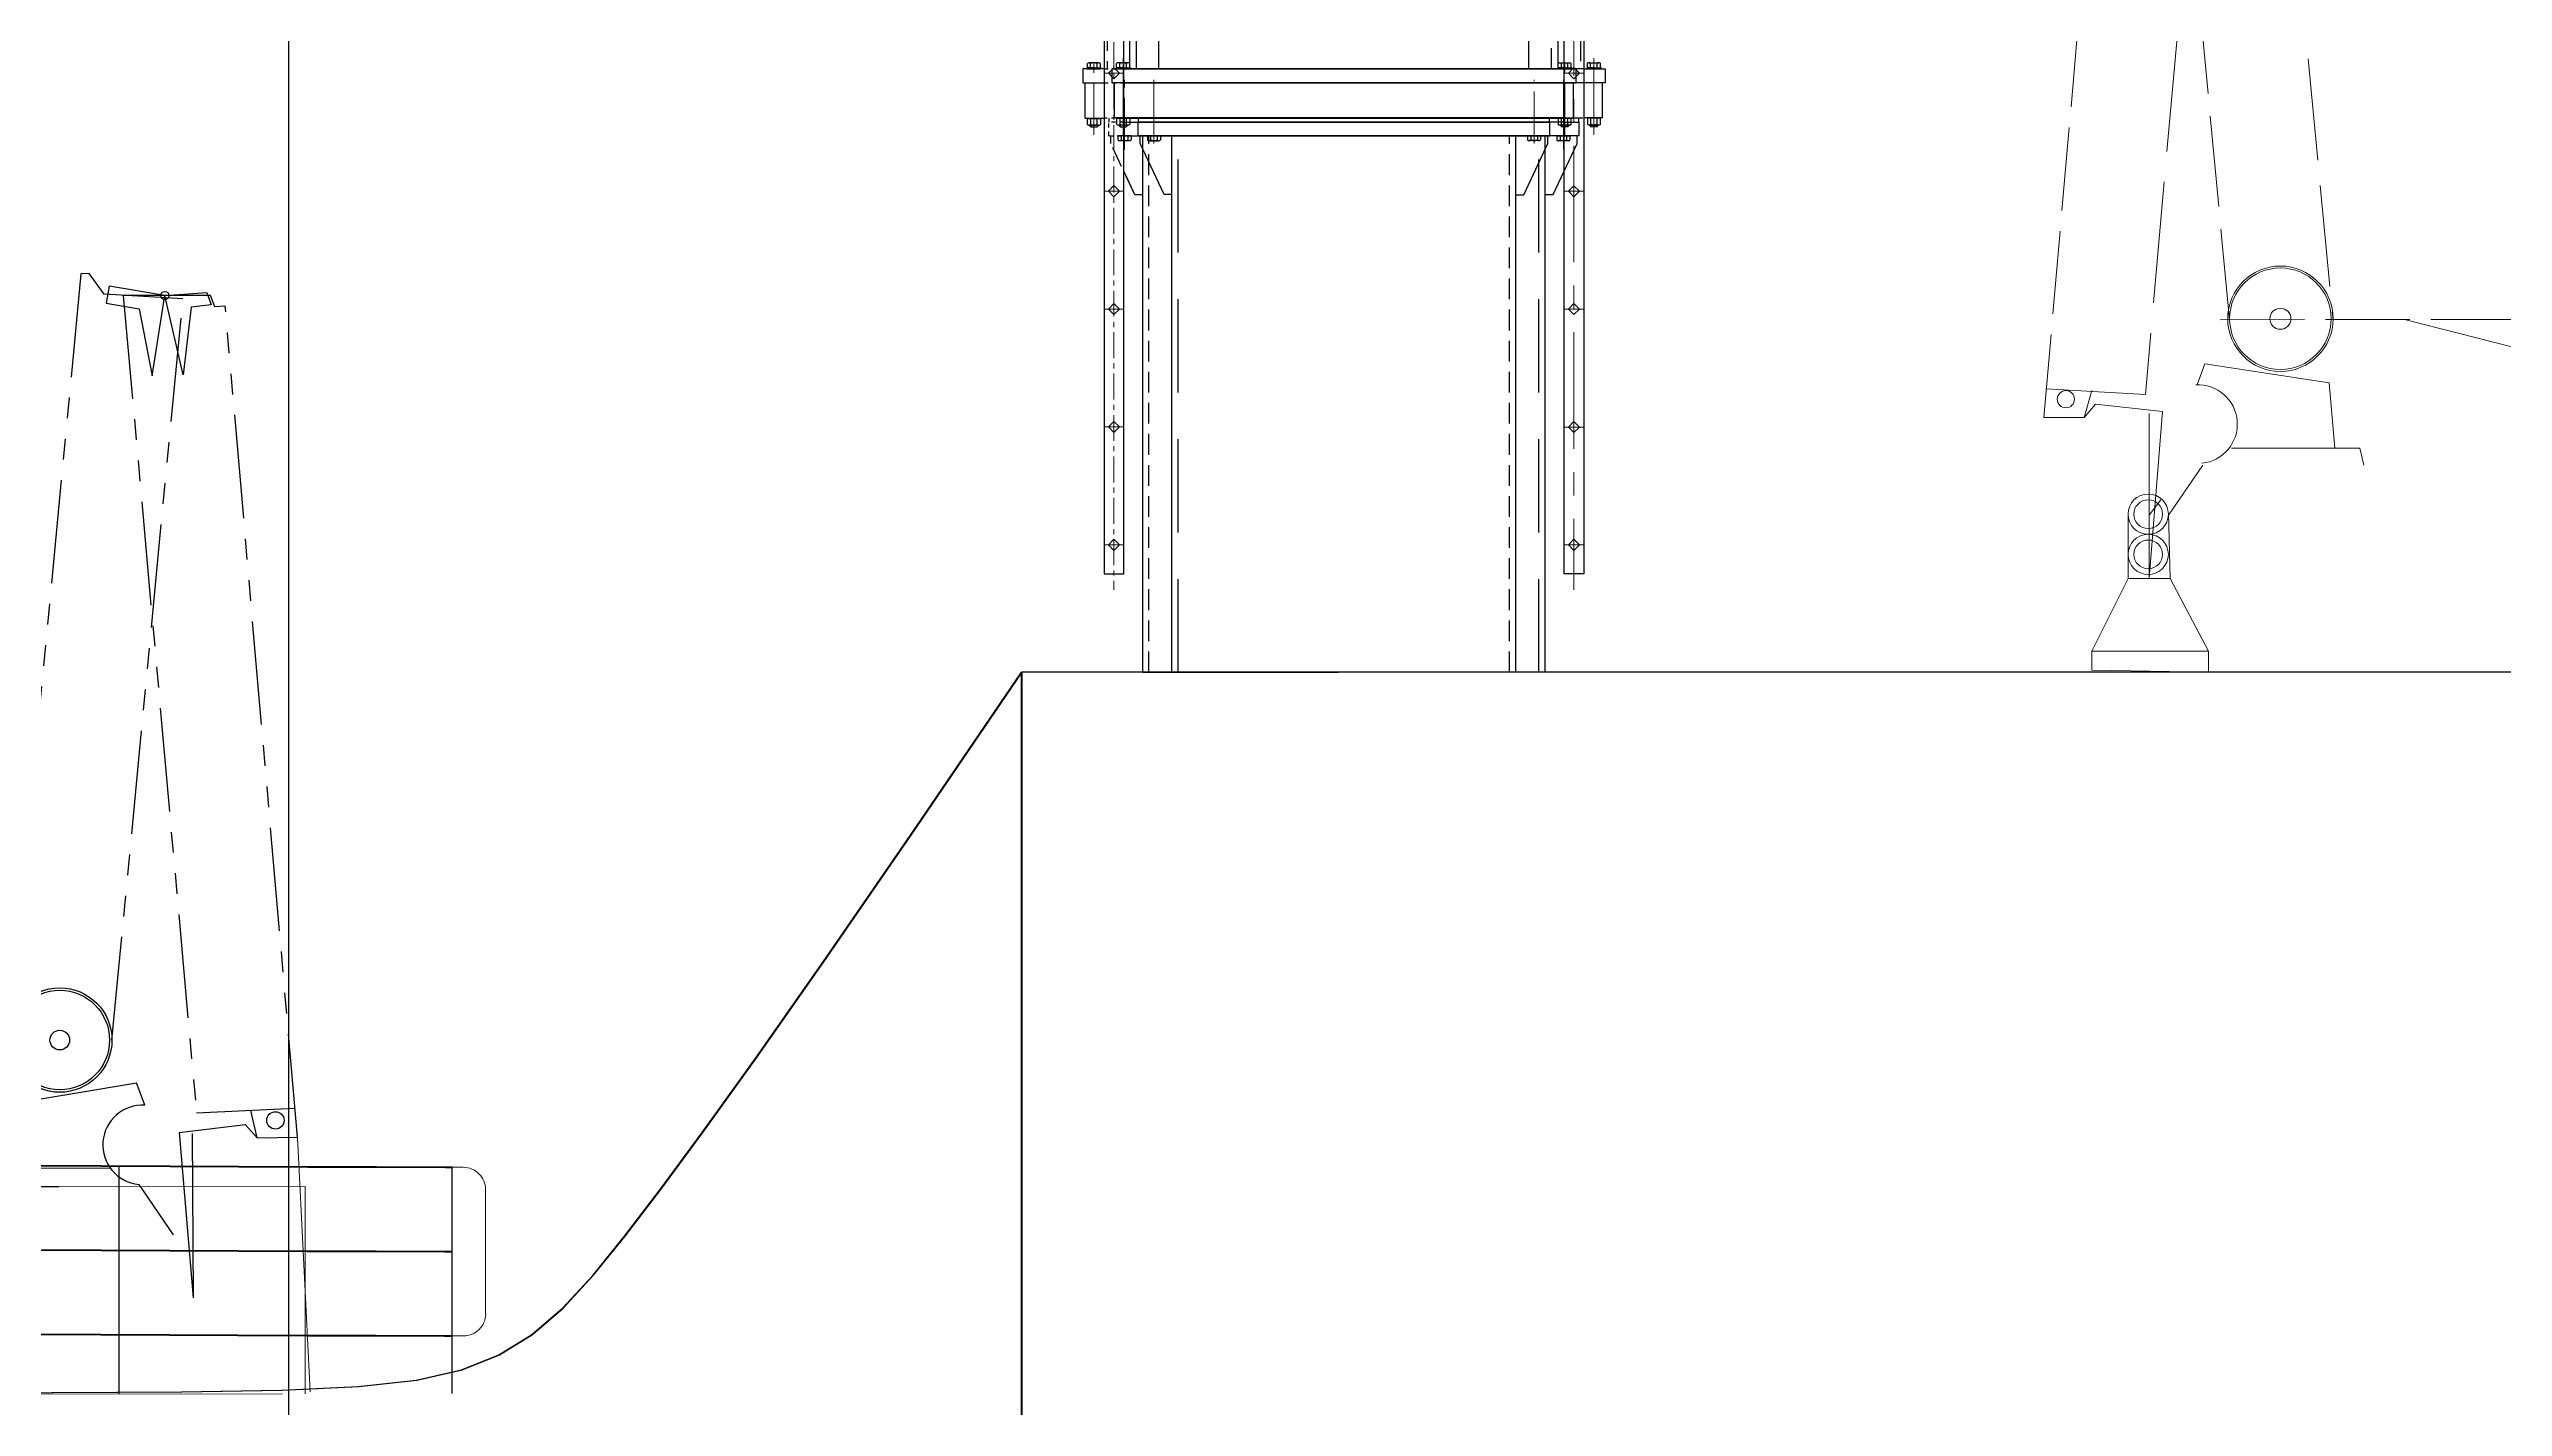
# Model space of a CAD drawing. Header units: millimetres. Extents: x -4 to 3776, y -4 to 4079.
# Drawn here: x 429.4 to 488.6, y 496.7 to 529.5 of the extents above; entities that cross this region are included whole.
import ezdxf
from ezdxf import colors
from ezdxf.entities.mleader import LeaderData, LeaderLine
from ezdxf.math import Vec2, Vec3

# ---------------------------------------------------------------- set-up
doc = ezdxf.new("R2010")
doc.units = ezdxf.units.MM
for name, pattern in [('ACAD_ISO04W100', [30, 24, -3, 0, -3]), ('CENTER', [2, 1.25, -0.25, 0.25, -0.25]), ('CENTERX2', [4, 2.5, -0.5, 0.5, -0.5]), ('DASHED', [0.75, 0.5, -0.25]), ('PDF_IMPORT', [1, 0.8, -0.2]), ('PHANTOM2', [1.25, 0.625, -0.125, 0.125, -0.125, 0.125, -0.125]), ('PHANTOMX2', [5, 2.5, -0.5, 0.5, -0.5, 0.5, -0.5])]:
    doc.linetypes.add(name, pattern=pattern)
for name, color, linetype in [('00-EQ', 4, 'Continuous'), ('1轮廓实线层', 7, 'Continuous'), ('2细线层', 4, 'Continuous'), ('4虚线层', 6, 'DASHED'), ('BK_kedu', 255, 'Continuous'), ('EDGE', 7, 'Continuous'), ('FURN', 4, 'Continuous'), ('PDF_00-EQ', 7, 'Continuous')]:
    doc.layers.add(name, color=color, linetype=linetype)
for name, color, linetype, lineweight in [('3中心线层', 2, 'CENTER', 13), ('MODIFY_O_3', 6, 'PHANTOM2', 13), ('刻度', 3, 'ACAD_ISO04W100', 13), ('边界线', 1, 'Continuous', 40)]:
    doc.layers.add(name, color=color, linetype=linetype, lineweight=lineweight)
doc.layers.add('Sheet$GRID', color=254, linetype='Continuous', true_color=0xbebebe)
doc.styles.get("Standard").update_dxf_attribs({"font": 'arial.ttf'})

# ---------------------------------------------------------------- blocks, each defined once
blk = doc.blocks.new('2-cang kou')
at = {"layer": 'PDF_00-EQ', "linetype": 'PDF_IMPORT', "lineweight": 0, "ltscale": 3.064319}
blk.add_lwpolyline([(4.069, 26.957), (5.826, 8.462)], dxfattribs=at)
at = {"layer": 'PDF_00-EQ', "linetype": 'PDF_IMPORT', "lineweight": 0, "ltscale": 2.507554}
blk.add_lwpolyline([(-1.156, 6.103), (0.601, 26.171)], dxfattribs=at)
at = {"layer": 'PDF_00-EQ', "linetype": 'PDF_IMPORT', "lineweight": 0, "ltscale": 3.667145}
blk.add_lwpolyline([(3.052, 26.402), (1.295, 6.658)], dxfattribs=at)
at = {"layer": 'PDF_00-EQ', "linetype": 'PDF_IMPORT', "lineweight": 0, "ltscale": 2.742136}
blk.add_lwpolyline([(3.329, 8.462), (1.618, 26.356)], dxfattribs=at)
at = {"layer": 'PDF_00-EQ', "linetype": 'PDF_IMPORT', "lineweight": 0, "ltscale": 2.543112}
blk.add_lwpolyline([(3.098, 8.462), (79.992, 8.508)], dxfattribs=at)
at = {"layer": 'PDF_00-EQ', "linetype": 'PDF_IMPORT', "lineweight": 0, "ltscale": 3.297223}
blk.add_lwpolyline([(7.583, 8.462), (21.223, 4.948), (55.255, 4.994)], dxfattribs=at)
at = {"layer": 'PDF_00-EQ', "lineweight": 0}
for points in [[(5.872, 5.364), (5.734, 6.936), (2.728, 7.398), (2.543, 6.89)], [(-1.11, 6.797), (1.295, 6.658)], [(-0.185, 6.103), (0, 6.751)], [(1.387, 6.196), (1.387, 2.219), (1.711, 6.242), (0.092, 6.427), (-0.185, 6.103), (-1.156, 6.103)], [(-1.156, 6.103), (-1.156, 6.103)], [(3.375, 5.364), (6.473, 5.364), (6.566, 4.948)], [(2.682, 4.948), (1.85, 3.745)], [(0.879, 3.745), (0.879, 2.219), (1.896, 2.219), (1.85, 3.792)], [(1.665, 4.115), (1.387, 3.745)], [(1.387, 3.745), (1.387, 3.745)], [(1.387, 2.774), (1.387, 2.774)], [(0.879, 2.219), (0, 0.462), (2.821, 0.462), (1.896, 2.219)], [(0, 0.462), (0, 0), (2.821, -0.046), (2.821, 0.462)]]:
    blk.add_lwpolyline(points, dxfattribs=at)
for centre, radius in [((4.554, 8.485), 1.272), ((4.554, 8.485), 1.225), ((4.554, 8.485), 0.254), ((-0.624, 6.543), 0.208), ((1.364, 3.768), 0.486), ((1.364, 3.768), 0.347), ((1.364, 2.797), 0.486), ((1.364, 2.797), 0.347)]:
    blk.add_circle(centre, radius, dxfattribs=at)
blk.add_arc((2.566, 5.942), 0.948, 275.47639, 93.42793, dxfattribs=at)
blk = doc.blocks.new('1-cang kou')
at = {"color": 0}
blk.add_line((62.466, 6.233), (62.77, 0.091), dxfattribs=at)
blk.add_lwpolyline([(8, 0.003), (62.649, 0.043), (62.649, 5.043), (8, 5.003)], close=True, dxfattribs=at)
at = {"layer": '00-EQ', "color": 0, "linetype": 'PHANTOMX2'}
for p, q in [((57.238, 27.072), (55.467, 8.58)), ((57.987, 8.58), (59.7, 26.473)), ((58.259, 26.55), (60.028, 6.813)), ((62.466, 6.233), (60.721, 26.293)), ((56.704, 5.037), (22.693, 5.001))]:
    blk.add_line(p, q, dxfattribs=at)
at = {"layer": '00-EQ', "color": 0}
for p, q in [((57.435, 27.083), (57.238, 27.072)), ((57.8, 26.585), (57.435, 27.083)), ((57.916, 26.779), (57.846, 26.367)), ((59.262, 26.551), (57.916, 26.779)), ((57.916, 26.779), (57.916, 26.779)), ((59.7, 26.473), (57.8, 26.585)), ((57.846, 26.367), (58.645, 26.227)), ((60.364, 26.549), (58.259, 26.55)), ((58.645, 26.227), (58.957, 24.608)), ((58.957, 24.608), (59.262, 26.551)), ((59.262, 26.551), (60.277, 26.621)), ((59.709, 24.635), (59.262, 26.551)), ((59.902, 26.273), (59.709, 24.635)), ((60.384, 26.328), (59.902, 26.273)), ((60.277, 26.621), (60.384, 26.328)), ((60.277, 26.621), (60.277, 26.621)), ((60.468, 26.274), (60.364, 26.549)), ((60.721, 26.293), (60.468, 26.274)), ((55.601, 7.05), (58.578, 7.547)), ((58.783, 7.008), (58.578, 7.547)), ((59.608, 6.353), (61.206, 6.546)), ((62.412, 6.93), (60.028, 6.813)), ((61.206, 6.546), (61.493, 6.221)), ((61.493, 6.221), (61.335, 6.877)), ((59.608, 6.353), (59.943, 2.36)), ((59.921, 6.323), (59.943, 2.36)), ((61.493, 6.221), (62.466, 6.233)), ((62.466, 6.233), (62.466, 6.233)), ((57.953, 5.484), (54.851, 5.486)), ((58.634, 5.098), (59.465, 3.883))]:
    blk.add_line(p, q, dxfattribs=at)
for centre, radius in [((59.262, 26.551), 0.0984), ((56.727, 8.58), 1.26), ((56.727, 8.58), 1.202), ((56.727, 8.58), 0.237), ((61.933, 6.642), 0.209)]:
    blk.add_circle(centre, radius, dxfattribs=at)
blk.add_arc((58.725, 6.051), 0.958, 86.57171, 264.52488, dxfattribs=at)
blk = doc.blocks.new('A$C51D069F2')
at = {"color": 6, "linetype": 'CENTERX2', "ltscale": 1000}
for p, q in [((0, 0), (-54, 0)), ((-150, -660), (-150, -100)), ((-50, -760), (0, -760))]:
    blk.add_line(p, q, dxfattribs=at)
for centre, start, end in [((-50, -100), 90, 180), ((-50, -660), 180, 270)]:
    blk.add_arc(centre, 100, start, end, dxfattribs=at)
blk = doc.blocks.new('A$C61F7774A')
at = {"color": 6, "linetype": 'CENTERX2', "ltscale": 1000}
for p, q in [((0, 0), (50, 0)), ((150, -660), (150, -90)), ((0, -760), (51, -760))]:
    blk.add_line(p, q, dxfattribs=at)
for centre, start, end in [((50, -100), 0, 90), ((51, -660), 270, 0)]:
    blk.add_arc(centre, 100, start, end, dxfattribs=at)
blk = doc.blocks.new('langan')
at = {"layer": 'FURN', "color": 6}
for p, q in [((4353.535, 3931.094), (4353.535, 3936.719)), ((4361.571, 3931.117), (4361.571, 3936.658)), ((4369.606, 3931.117), (4369.606, 3936.61)), ((4377.642, 3931.117), (4377.642, 3936.576))]:
    blk.add_line(p, q, dxfattribs=at)
at = {"layer": '边界线', "color": 6}
for points in [[(4353.535, 3936.686), (4354.294, 3936.682), (4355.959, 3936.673), (4357.609, 3936.665), (4359.258, 3936.657), (4360.915, 3936.649), (4362.569, 3936.641), (4364.223, 3936.633), (4365.872, 3936.626), (4367.526, 3936.619), (4369.179, 3936.611), (4370.83, 3936.604), (4372.487, 3936.597), (4374.145, 3936.59), (4375.817, 3936.583), (4377.474, 3936.577), (4377.642, 3936.576)], [(4353.535, 3934.65), (4354.284, 3934.646), (4355.949, 3934.638), (4357.6, 3934.63), (4359.248, 3934.622), (4360.905, 3934.614), (4362.559, 3934.606), (4364.213, 3934.598), (4365.863, 3934.59), (4367.517, 3934.583), (4369.17, 3934.576), (4370.821, 3934.569), (4372.479, 3934.562), (4374.137, 3934.555), (4375.809, 3934.548), (4377.466, 3934.541), (4377.642, 3934.541)], [(4353.535, 3932.614), (4354.274, 3932.611), (4355.939, 3932.602), (4357.59, 3932.594), (4359.238, 3932.586), (4360.895, 3932.578), (4362.549, 3932.57), (4364.204, 3932.562), (4365.854, 3932.554), (4367.509, 3932.547), (4369.161, 3932.54), (4370.813, 3932.533), (4372.47, 3932.526), (4374.128, 3932.519), (4375.8, 3932.512), (4377.459, 3932.506), (4377.642, 3932.505)]]:
    blk.add_lwpolyline(points, dxfattribs=at)
at = {"layer": 'MODIFY_O_3', "color": 7, "linetype": 'ByBlock', "xscale": 0.005357140577806774, "yscale": 0.005357140577806774, "zscale": 0.005357140577806774}
for name, p in [('A$C51D069F2', (4353.535, 3936.703)), ('A$C61F7774A', (4377.642, 3936.576))]:
    blk.add_blockref(name, p, dxfattribs=at)
blk = doc.blocks.new('*U220')
at = {"layer": '1轮廓实线层', "lineweight": 25}
for p, q in [((-18.5, 3), (-18.5, 0)), ((0, 3), (-18.5, 3)), ((-18.5, 0), (0, 0)), ((0, 3), (18.5, 3)), ((18.5, 0), (0, 0)), ((18.5, 3), (18.5, 0))]:
    blk.add_line(p, q, dxfattribs=at)
at = {"layer": '3中心线层', "lineweight": 25}
blk.add_line((0, 5.1), (0, -1.8), dxfattribs=at)
at = {"layer": '4虚线层', "lineweight": 25}
for p, q in [((-10.5, 3), (-10.5, 0)), ((10.5, 3), (10.5, 0))]:
    blk.add_line(p, q, dxfattribs=at)
blk = doc.blocks.new('*U218')
for p, q in [((-12.4, 0), (12.4, 0)), ((-12.4, 0), (-12.4, -0.8)), ((12.4, 0), (12.4, -0.8)), ((-16.5, -16.7), (-16.5, -0.8)), ((-16.5, -0.8), (16.5, -0.8)), ((12.4, -18), (-12.4, -18)), ((-8.2, -16.7), (-8.2, -0.8)), ((8.2, -16.7), (8.2, -0.8)), ((16.5, -0.8), (16.5, -16.7))]:
    blk.add_line(p, q)
for centre, radius, start, end in [((-12.4, -11), 6.96, 233.70488, 306.29512), ((0, 7.8), 25.8, 251.38567, 288.61433), ((12.4, -11), 6.96, 233.70488, 306.29512)]:
    blk.add_arc(centre, radius, start, end)
at = {"layer": '3中心线层'}
blk.add_line((0, -18), (0, 0), dxfattribs=at)
blk = doc.blocks.new('fds')
at = {"color": 3}
for p, q in [((-1187.906, -188.571), (-1187.906, -188.12)), ((-1185.765, -188.571), (-1185.765, -188.384)), ((-1185.733, -191.279), (-1185.733, -188.384)), ((-1188.133, -188.565), (-1188.133, -188.542)), ((-1188.097, -188.538), (-1188.124, -188.538)), ((-1188.115, -188.565), (-1188.115, -188.542)), ((-1188.071, -188.538), (-1188.097, -188.538)), ((-1188.08, -188.565), (-1188.08, -188.542)), ((-1188.062, -188.565), (-1188.062, -188.542)), ((-1185.733, -188.571), (-1188.158, -188.571)), ((-1188.158, -188.571), (-1188.158, -188.645)), ((-1185.733, -188.645), (-1188.158, -188.645)), ((-1188.147, -188.571), (-1185.733, -188.571)), ((-1188.144, -188.834), (-1188.144, -188.645)), ((-1185.628, -188.571), (-1185.513, -188.571)), ((-1185.513, -188.645), (-1185.628, -188.645)), ((-1185.527, -188.834), (-1185.527, -188.645)), ((-1185.513, -188.571), (-1185.513, -188.645)), ((-1185.733, -188.834), (-1188.144, -188.834)), ((-1188.119, -188.872), (-1188.119, -188.877)), ((-1188.114, -188.881), (-1188.119, -188.877)), ((-1188.114, -188.881), (-1188.081, -188.881)), ((-1188.076, -188.877), (-1188.081, -188.881)), ((-1188.076, -188.872), (-1188.076, -188.877)), ((-1188.017, -188.929), (-1188.017, -188.856)), ((-1185.733, -188.856), (-1188.017, -188.856)), ((-1185.733, -188.929), (-1188.017, -188.929)), ((-1188.016, -188.856), (-1188.016, -188.834)), ((-1187.968, -188.929), (-1187.968, -188.952)), ((-1187.898, -188.929), (-1187.968, -188.929)), ((-1187.901, -188.929), (-1187.965, -188.929)), ((-1187.96, -188.956), (-1187.933, -188.956)), ((-1187.951, -188.929), (-1187.951, -188.952)), ((-1187.933, -188.956), (-1187.907, -188.956)), ((-1187.915, -188.929), (-1187.915, -188.952)), ((-1187.898, -188.929), (-1187.898, -188.952)), ((-1187.836, -191.806), (-1187.836, -188.929)), ((-1185.834, -191.806), (-1185.834, -188.929)), ((-1185.527, -188.834), (-1185.628, -188.834)), ((-1187.836, -189.245), (-1187.878, -189.245)), ((-1185.834, -189.245), (-1185.792, -189.245)), ((-1185.628, -191.279), (-1185.733, -191.279)), ((-1185.834, -191.806), (-1187.836, -191.806))]:
    blk.add_line(p, q, dxfattribs=at)
at = {"color": 3, "lineweight": 25}
blk.add_line((-1185.628, -188.068), (-1185.628, -191.279), dxfattribs=at)
at = {"color": 3, "ltscale": 0.5}
for p, q in [((-1188.007, -188.971), (-1188.007, -188.929)), ((-1187.878, -189.245), (-1188.007, -188.971)), ((-1185.792, -189.245), (-1185.733, -189.12))]:
    blk.add_line(p, q, dxfattribs=at)
at = {"color": 3}
for centre, radius, start, end in [((-1188.124, -188.55), 0.0118, 41.7963, 138.2037), ((-1188.097, -188.58), 0.0415, 64.7832, 115.2168), ((-1188.071, -188.55), 0.0118, 41.7963, 138.2037), ((-1187.96, -188.944), 0.0118, 221.7963, 318.2037), ((-1187.933, -188.914), 0.0415, 244.7832, 295.2168), ((-1187.907, -188.944), 0.0118, 221.7963, 318.2037)]:
    blk.add_arc(centre, radius, start, end, dxfattribs=at)
at = {"layer": '1轮廓实线层', "color": 3}
for p, q in [((-1185.608, -188.565), (-1185.608, -188.542)), ((-1185.6, -188.538), (-1185.573, -188.538)), ((-1185.591, -188.565), (-1185.591, -188.542)), ((-1185.573, -188.538), (-1185.547, -188.538)), ((-1185.555, -188.565), (-1185.555, -188.542)), ((-1185.538, -188.565), (-1185.538, -188.542)), ((-1188.133, -188.571), (-1188.062, -188.571)), ((-1188.129, -188.571), (-1188.066, -188.571)), ((-1185.538, -188.571), (-1185.608, -188.571)), ((-1185.541, -188.571), (-1185.605, -188.571)), ((-1185.594, -188.872), (-1185.594, -188.877)), ((-1185.594, -188.877), (-1185.59, -188.881)), ((-1185.556, -188.881), (-1185.59, -188.881)), ((-1185.556, -188.881), (-1185.552, -188.877)), ((-1185.552, -188.872), (-1185.552, -188.877))]:
    blk.add_line(p, q, dxfattribs=at)
for centre, radius, start, end in [((-1185.6, -188.55), 0.0118, 41.7963, 138.2037), ((-1185.573, -188.58), 0.0415, 64.7832, 115.2168), ((-1185.547, -188.55), 0.0118, 41.7963, 138.2037)]:
    blk.add_arc(centre, radius, start, end, dxfattribs=at)
at = {"layer": '2细线层', "color": 3}
for p, q in [((-1188.114, -188.872), (-1188.114, -188.881)), ((-1188.081, -188.872), (-1188.081, -188.881)), ((-1185.59, -188.872), (-1185.59, -188.881)), ((-1185.556, -188.872), (-1185.556, -188.881))]:
    blk.add_line(p, q, dxfattribs=at)
at = {"layer": '3中心线层', "color": 3, "ltscale": 0.5}
for p, q in [((-1185.681, -187.983), (-1185.681, -191.364)), ((-1185.735, -188.594), (-1185.626, -188.594)), ((-1185.735, -189.226), (-1185.626, -189.226)), ((-1185.735, -189.859), (-1185.626, -189.859)), ((-1185.735, -190.491), (-1185.626, -190.491)), ((-1185.735, -191.123), (-1185.626, -191.123))]:
    blk.add_line(p, q, dxfattribs=at)
at = {"layer": '3中心线层', "color": 3}
for p, q in [((-1188.097, -188.924), (-1188.097, -188.514)), ((-1185.573, -188.924), (-1185.573, -188.514)), ((-1187.933, -188.97), (-1187.933, -188.629)), ((-1185.737, -189.003), (-1185.737, -188.629))]:
    blk.add_line(p, q, dxfattribs=at)
at = {"layer": '4虚线层', "color": 3}
for p, q in [((-1188.026, -188.571), (-1188.026, -186.032)), ((-1185.645, -188.029), (-1185.645, -188.571)), ((-1187.802, -191.806), (-1187.802, -188.929)), ((-1185.868, -191.806), (-1185.868, -188.929)), ((-1185.773, -188.929), (-1185.702, -188.929)), ((-1185.773, -188.929), (-1185.773, -188.952)), ((-1185.769, -188.929), (-1185.706, -188.929)), ((-1185.737, -188.956), (-1185.764, -188.956)), ((-1185.755, -188.929), (-1185.755, -188.952)), ((-1185.711, -188.956), (-1185.737, -188.956)), ((-1185.72, -188.929), (-1185.72, -188.952)), ((-1185.702, -188.929), (-1185.702, -188.952)), ((-1185.664, -188.971), (-1185.664, -188.929)), ((-1185.654, -188.856), (-1185.654, -188.834)), ((-1185.792, -189.245), (-1185.664, -188.971))]:
    blk.add_line(p, q, dxfattribs=at)
at = {"layer": '4虚线层', "color": 3, "ltscale": 0.5}
for p, q in [((-1185.681, -188.564), (-1185.71, -188.594)), ((-1185.681, -188.564), (-1185.651, -188.594)), ((-1185.71, -188.594), (-1185.681, -188.624)), ((-1185.651, -188.594), (-1185.681, -188.624)), ((-1185.681, -189.197), (-1185.71, -189.226)), ((-1185.681, -189.197), (-1185.651, -189.226)), ((-1185.71, -189.226), (-1185.681, -189.256)), ((-1185.651, -189.226), (-1185.681, -189.256)), ((-1185.681, -189.829), (-1185.71, -189.859)), ((-1185.71, -189.859), (-1185.681, -189.888)), ((-1185.681, -189.829), (-1185.651, -189.859)), ((-1185.651, -189.859), (-1185.681, -189.888)), ((-1185.681, -190.461), (-1185.71, -190.491)), ((-1185.71, -190.491), (-1185.681, -190.52)), ((-1185.681, -190.461), (-1185.651, -190.491)), ((-1185.651, -190.491), (-1185.681, -190.52)), ((-1185.681, -191.093), (-1185.71, -191.123)), ((-1185.71, -191.123), (-1185.681, -191.153)), ((-1185.681, -191.093), (-1185.651, -191.123)), ((-1185.651, -191.123), (-1185.681, -191.153))]:
    blk.add_line(p, q, dxfattribs=at)
at = {"layer": '4虚线层', "color": 3, "ltscale": 0.2}
for p, q in [((-1185.628, -188.571), (-1185.733, -188.571)), ((-1185.628, -188.645), (-1185.733, -188.645)), ((-1185.733, -188.834), (-1185.628, -188.834)), ((-1185.733, -188.856), (-1185.653, -188.856)), ((-1185.653, -188.929), (-1185.733, -188.929)), ((-1185.653, -188.929), (-1185.653, -188.856))]:
    blk.add_line(p, q, dxfattribs=at)
at = {"layer": '4虚线层', "color": 3}
for centre, radius, start, end in [((-1185.764, -188.944), 0.0118, 221.7963, 318.2037), ((-1185.737, -188.914), 0.0415, 244.7832, 295.2168), ((-1185.711, -188.944), 0.0118, 221.7963, 318.2037)]:
    blk.add_arc(centre, radius, start, end, dxfattribs=at)
at = {"color": 3, "lineweight": 25, "yscale": 0.002107142857, "zscale": 0.002107142857}
for p, xscale in [((-1188.097, -188.571), -0.002107142857), ((-1185.573, -188.571), 0.002107142857)]:
    blk.add_blockref('*U220', p, dxfattribs=dict(at, xscale=xscale))
at = {"color": 3, "yscale": 0.002107142857, "zscale": 0.002107142857}
for p, xscale in [((-1188.097, -188.834), 0.002107142857), ((-1185.573, -188.834), -0.002107142857)]:
    blk.add_blockref('*U218', p, dxfattribs=dict(at, xscale=xscale))

msp = doc.modelspace()

# ---------------------------------------------------------------- linework, layer by layer
at = {"color": 3, "lineweight": 25}
msp.add_line((454.867, 531.286), (454.867, 516.831), dxfattribs=at)
at = {"color": 3}
for p, q in [((465.121, 529.02), (465.121, 531.05)), ((455.341, 516.831), (455.341, 529.864)), ((455.484, 529.02), (455.484, 529.864)), ((454.867, 529.02), (454.35, 529.02)), ((454.35, 529.02), (454.35, 528.688)), ((455.341, 529.02), (466.254, 529.02)), ((466.207, 529.02), (455.341, 529.02)), ((465.825, 529.048), (465.825, 529.149)), ((465.865, 529.167), (465.984, 529.167)), ((465.905, 529.048), (465.905, 529.149)), ((465.984, 529.167), (466.103, 529.167)), ((466.064, 529.048), (466.064, 529.149)), ((466.143, 529.048), (466.143, 529.149)), ((466.254, 529.02), (466.254, 528.688)), ((454.35, 528.688), (454.867, 528.688)), ((454.412, 527.834), (454.412, 528.688)), ((455.341, 528.688), (466.254, 528.688)), ((466.193, 527.834), (466.193, 528.688)), ((454.412, 527.834), (454.867, 527.834)), ((455.341, 527.834), (466.193, 527.834)), ((465.619, 527.739), (465.619, 527.834)), ((455.341, 527.739), (465.624, 527.739)), ((455.341, 527.407), (465.624, 527.407)), ((455.797, 514.46), (455.797, 527.407)), ((464.808, 514.46), (464.808, 527.407)), ((465.085, 527.407), (465.085, 527.306)), ((465.085, 527.407), (465.403, 527.407)), ((465.101, 527.407), (465.387, 527.407)), ((465.244, 527.289), (465.125, 527.289)), ((465.165, 527.407), (465.165, 527.306)), ((465.363, 527.289), (465.244, 527.289)), ((465.324, 527.407), (465.324, 527.306)), ((465.403, 527.407), (465.403, 527.306)), ((465.624, 527.407), (465.624, 527.739)), ((465.889, 527.663), (465.889, 527.644)), ((465.889, 527.644), (465.908, 527.625)), ((466.06, 527.625), (465.908, 527.625)), ((466.06, 527.625), (466.079, 527.644)), ((466.079, 527.663), (466.079, 527.644)), ((455.797, 525.984), (455.607, 525.984)), ((464.808, 525.984), (464.998, 525.984)), ((454.867, 516.831), (455.341, 516.831)), ((455.797, 514.46), (460.512, 514.46))]:
    msp.add_line(p, q, dxfattribs=at)
at = {"color": 3, "ltscale": 0.5}
for p, q in [((464.998, 525.984), (465.576, 527.218)), ((465.576, 527.218), (465.576, 527.407)), ((455.607, 525.984), (455.341, 526.55))]:
    msp.add_line(p, q, dxfattribs=at)
at = {"color": 3}
for centre, radius, start, end in [((465.865, 529.113), 0.0533, 41.79628, 138.20372), ((465.984, 528.98), 0.187, 64.78321, 115.21679), ((466.103, 529.113), 0.0533, 41.79628, 138.20372), ((465.125, 527.342), 0.0533, 221.79628, 318.20372), ((465.244, 527.475), 0.187, 244.78321, 295.21679), ((465.363, 527.342), 0.0533, 221.79628, 318.20372)]:
    msp.add_arc(centre, radius, start, end, dxfattribs=at)
at = {"layer": '1轮廓实线层', "color": 3}
for p, q in [((454.461, 529.048), (454.461, 529.149)), ((454.461, 529.02), (454.78, 529.02)), ((454.478, 529.02), (454.763, 529.02)), ((454.621, 529.167), (454.501, 529.167)), ((454.541, 529.048), (454.541, 529.149)), ((454.74, 529.167), (454.621, 529.167)), ((454.7, 529.048), (454.7, 529.149)), ((454.78, 529.048), (454.78, 529.149)), ((466.143, 529.02), (465.825, 529.02)), ((466.127, 529.02), (465.841, 529.02)), ((454.526, 527.663), (454.526, 527.644)), ((454.545, 527.625), (454.526, 527.644)), ((454.545, 527.625), (454.696, 527.625)), ((454.715, 527.644), (454.696, 527.625)), ((454.715, 527.663), (454.715, 527.644))]:
    msp.add_line(p, q, dxfattribs=at)
for centre, radius, start, end in [((454.501, 529.113), 0.0533, 41.79628, 138.20372), ((454.621, 528.98), 0.187, 64.78321, 115.21679), ((454.74, 529.113), 0.0533, 41.79628, 138.20372)]:
    msp.add_arc(centre, radius, start, end, dxfattribs=at)
at = {"layer": '2细线层', "color": 3}
for p, q in [((454.545, 527.663), (454.545, 527.625)), ((454.696, 527.663), (454.696, 527.625)), ((465.908, 527.663), (465.908, 527.625)), ((466.06, 527.663), (466.06, 527.625))]:
    msp.add_line(p, q, dxfattribs=at)
at = {"layer": '3中心线层', "color": 3, "ltscale": 0.5}
for p, q in [((455.104, 531.666), (455.104, 516.446)), ((455.348, 528.915), (454.861, 528.915)), ((455.348, 526.07), (454.861, 526.07)), ((455.348, 523.224), (454.861, 523.224)), ((455.348, 520.379), (454.861, 520.379)), ((455.348, 517.533), (454.861, 517.533))]:
    msp.add_line(p, q, dxfattribs=at)
at = {"layer": '3中心线层', "color": 3}
for p, q in [((454.621, 527.429), (454.621, 529.277)), ((465.984, 527.429), (465.984, 529.277)), ((455.36, 527.074), (455.36, 528.758)), ((465.244, 527.224), (465.244, 528.758))]:
    msp.add_line(p, q, dxfattribs=at)
at = {"layer": '4虚线层', "color": 3}
for p, q in [((465.662, 529.02), (465.662, 540.448)), ((454.943, 531.46), (454.943, 529.02)), ((454.986, 527.739), (454.986, 527.834)), ((455.028, 527.218), (455.028, 527.407)), ((455.607, 525.984), (455.028, 527.218)), ((455.519, 527.407), (455.201, 527.407)), ((455.201, 527.407), (455.201, 527.306)), ((455.503, 527.407), (455.217, 527.407)), ((455.241, 527.289), (455.36, 527.289)), ((455.281, 527.407), (455.281, 527.306)), ((455.36, 527.289), (455.48, 527.289)), ((455.44, 527.407), (455.44, 527.306)), ((455.519, 527.407), (455.519, 527.306)), ((455.948, 514.46), (455.948, 527.407)), ((464.656, 514.46), (464.656, 527.407))]:
    msp.add_line(p, q, dxfattribs=at)
at = {"layer": '4虚线层', "color": 3, "ltscale": 0.2}
for p, q in [((454.867, 529.02), (455.341, 529.02)), ((454.867, 528.688), (455.341, 528.688)), ((455.341, 527.834), (454.867, 527.834)), ((455.341, 527.739), (454.981, 527.739)), ((454.981, 527.407), (454.981, 527.739)), ((454.981, 527.407), (455.341, 527.407))]:
    msp.add_line(p, q, dxfattribs=at)
at = {"layer": '4虚线层', "color": 3, "ltscale": 0.5}
for p, q in [((455.104, 529.05), (454.97, 528.915)), ((455.104, 529.05), (455.238, 528.915)), ((454.97, 528.915), (455.104, 528.781)), ((455.238, 528.915), (455.104, 528.781)), ((455.104, 526.204), (454.97, 526.07)), ((454.97, 526.07), (455.104, 525.936)), ((455.104, 526.204), (455.238, 526.07)), ((455.238, 526.07), (455.104, 525.936)), ((455.104, 523.358), (454.97, 523.224)), ((454.97, 523.224), (455.104, 523.09)), ((455.104, 523.358), (455.238, 523.224)), ((455.238, 523.224), (455.104, 523.09)), ((455.104, 520.513), (454.97, 520.379)), ((454.97, 520.379), (455.104, 520.244)), ((455.104, 520.513), (455.238, 520.379)), ((455.238, 520.379), (455.104, 520.244)), ((455.104, 517.667), (454.97, 517.533)), ((454.97, 517.533), (455.104, 517.399)), ((455.104, 517.667), (455.238, 517.533)), ((455.238, 517.533), (455.104, 517.399))]:
    msp.add_line(p, q, dxfattribs=at)
at = {"layer": '4虚线层', "color": 3}
for centre, radius, start, end in [((455.241, 527.342), 0.0533, 221.79628, 318.20372), ((455.36, 527.475), 0.187, 244.78321, 295.21679), ((455.48, 527.342), 0.0533, 221.79628, 318.20372)]:
    msp.add_arc(centre, radius, start, end, dxfattribs=at)
at = {"layer": 'EDGE', "color": 29}
for points in [[(425.552, 497.068), (429.475, 497.076), (432.593, 497.091), (435.011, 497.131), (436.857, 497.219), (438.261, 497.376), (439.353, 497.625), (440.257, 497.987), (441.053, 498.478), (441.791, 499.111), (442.52, 499.897), (443.289, 500.848), (444.146, 501.978), (445.163, 503.354), (446.441, 505.13), (448.082, 507.466), (450.191, 510.523), (452.872, 514.46)], [(425.552, 497.068), (429.475, 497.076), (432.593, 497.091), (435.011, 497.131), (436.857, 497.219), (438.261, 497.376), (439.353, 497.625), (440.257, 497.987), (441.053, 498.478), (441.791, 499.111), (442.52, 499.897), (443.289, 500.848), (444.146, 501.978), (445.163, 503.354), (446.441, 505.13), (448.082, 507.466), (450.191, 510.523), (452.872, 514.46)], [(425.568, 497.068), (429.49, 497.076), (432.608, 497.091), (435.026, 497.131), (436.872, 497.219), (438.277, 497.376), (439.368, 497.625), (440.272, 497.987), (441.069, 498.478), (441.807, 499.111), (442.535, 499.897), (443.304, 500.848), (444.162, 501.978), (445.179, 503.354), (446.456, 505.13), (448.097, 507.466), (450.206, 510.523), (452.888, 514.46)], [(425.568, 497.068), (429.49, 497.076), (432.608, 497.091), (435.026, 497.131), (436.872, 497.219), (438.277, 497.376), (439.368, 497.625), (440.272, 497.987), (441.069, 498.478), (441.807, 499.111), (442.535, 499.897), (443.304, 500.848), (444.162, 501.978), (445.179, 503.354), (446.456, 505.13), (448.097, 507.466), (450.206, 510.523), (452.888, 514.46)], [(452.872, 493.548), (452.872, 502.065), (452.872, 514.46)], [(573.913, 514.46), (553.935, 514.46), (533.008, 514.46), (512.459, 514.46), (493.653, 514.46), (475.24, 514.46), (452.872, 514.46)], [(452.872, 493.548), (452.872, 502.065), (452.872, 514.46)], [(452.872, 493.548), (452.872, 502.065), (452.872, 514.46)], [(573.913, 514.46), (553.935, 514.46), (533.008, 514.46), (512.459, 514.46), (493.653, 514.46), (475.24, 514.46), (452.872, 514.46)], [(452.872, 493.548), (452.872, 502.065), (452.872, 514.46)], [(452.888, 493.548), (452.888, 502.065), (452.888, 514.46)], [(573.928, 514.46), (553.95, 514.46), (533.024, 514.46), (512.475, 514.46), (493.668, 514.46), (475.255, 514.46), (452.888, 514.46)], [(452.888, 493.548), (452.888, 502.065), (452.888, 514.46)], [(452.888, 493.548), (452.888, 502.065), (452.888, 514.46)], [(573.928, 514.46), (553.95, 514.46), (533.024, 514.46), (512.475, 514.46), (493.668, 514.46), (475.255, 514.46), (452.888, 514.46)], [(452.888, 493.548), (452.888, 502.065), (452.888, 514.46)]]:
    msp.add_lwpolyline(points, dxfattribs=at)
at = {"layer": 'Sheet$GRID'}
msp.add_lwpolyline([(435.182, 0.013), (435.182, 608.276)], dxfattribs=at)

# ---------------------------------------------------------------- block references
at = {"color": 6, "xscale": 4.501575, "yscale": 4.501575, "zscale": 4.501575}
msp.add_blockref('fds', (5803.637, 1377.887), dxfattribs=at)
at = {"color": 3, "lineweight": 25, "yscale": 0.009485461606499775, "zscale": 0.009485461606499775}
for p, xscale in [((454.621, 529.02), -0.009485461606499775), ((465.984, 529.02), 0.009485461606499775)]:
    msp.add_blockref('*U220', p, dxfattribs=dict(at, xscale=xscale))
at = {"color": 3, "yscale": 0.009485461606499775, "zscale": 0.009485461606499775}
for p, xscale in [((454.621, 527.834), 0.009485461606499775), ((465.984, 527.834), -0.009485461606499775)]:
    msp.add_blockref('*U218', p, dxfattribs=dict(at, xscale=xscale))
at = {"color": 4, "lineweight": 25}
msp.add_blockref('langan', (-3938.513, -3434.065), dxfattribs=at)
at = {"layer": '刻度', "color": 4, "lineweight": 25}
for name, p in [('2-cang kou', (478.707, 514.506)), ('1-cang kou', (372.929, 497.001))]:
    msp.add_blockref(name, p, dxfattribs=at)

# ---------------------------------------------------------------- leaders
at = {"layer": 'BK_kedu'}
ml = msp.add_multileader_mtext('Standard', dxfattribs=at)
ml.set_content('', color=256)
ml.set_leader_properties()
ml.build(insert=Vec2(0, 0))
ml.multileader.update_dxf_attribs({"text_right_attachment_type": 6, "dogleg_length": 0.36, "arrow_head_size": 0.18})
ctx = ml.context
ctx.base_point, ctx.char_height, ctx.arrow_head_size, ctx.landing_gap_size, ctx.plane_origin = Vec3(3775.999, 4079.328), 0.18, 0.18, 0.09, Vec3(3774.639, 4079.328)
ctx.right_attachment = 6
notes = []
notes.append((ctx, [(0, (0, 0, 0), (0, 0), (1, 0), 1, [])]))
ctx.mtext.insert, ctx.mtext.flow_direction = Vec3(3776.089, 4079.418), 5
for ctx, leaders in notes:
    for number, flags, end, landing, length, lines in leaders:
        leader = LeaderData()
        leader.index, (leader.has_last_leader_line, leader.has_dogleg_vector, leader.attachment_direction) = number, flags
        leader.last_leader_point, leader.dogleg_vector, leader.dogleg_length = Vec3(end), Vec3(landing), length
        for number, points, colour, breaks in lines:
            line = LeaderLine()
            line.index, line.vertices, line.color, line.breaks = number, Vec3.list(points), colors.encode_raw_color(colour), breaks
            leader.lines.append(line)
        ctx.leaders.append(leader)

doc.saveas('drawing.dxf')
